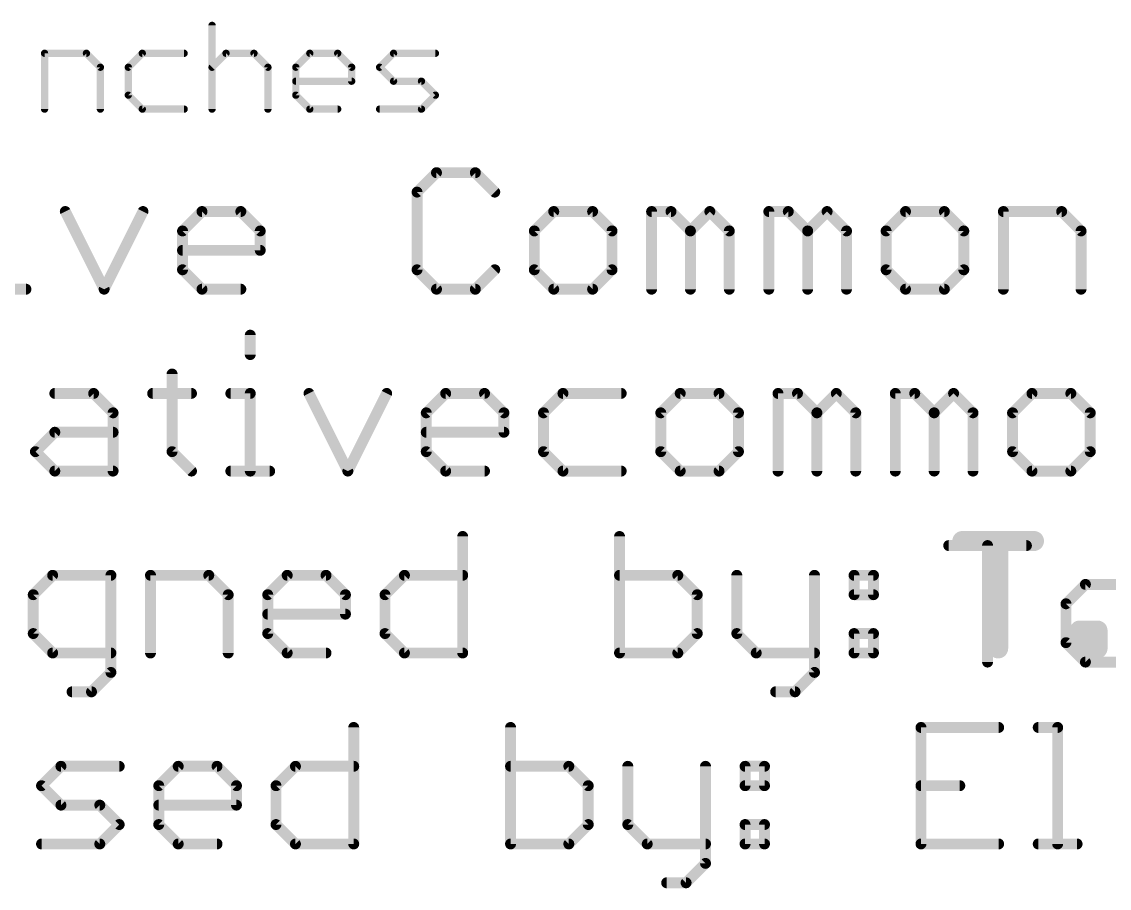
# Model space of a CAD drawing. Extents: x -25 to 82, y -13 to 16.
# Drawn here: x 12.41 to 27.59, y -13.37 to -1.27 of the extents above; entities that cross this region are included whole.
import ezdxf

# ---------------------------------------------------------------- set-up
doc = ezdxf.new("R2010")
doc.units = 0
for name, color, linetype in [('27', 253, 'CONTINUOUS'), ('47', 253, 'CONTINUOUS'), ('51', 53, 'CONTINUOUS')]:
    doc.layers.add(name, color=color, linetype=linetype)

msp = doc.modelspace()

# ---------------------------------------------------------------- linework, layer by layer
at = {"layer": '27', "const_width": 0.2794}
for points in [[(25.5397, -8.5204), (26.5396, -8.5204)], [(26.0397, -10.0203), (26.0397, -8.5204)], [(27.1769, -10.0203), (27.1769, -9.7703)], [(27.1769, -9.7703), (27.4268, -9.7703)], [(27.4268, -9.7703), (27.4268, -10.0203)], [(27.4268, -10.0203), (27.1769, -10.0203)]]:
    msp.add_lwpolyline(points, dxfattribs=at)
at = {"layer": '27', "const_width": 0.1397}
for points in [[(25.5397, -8.4506, 1), (25.5397, -8.5903)], [(26.1095, -8.5204, 1), (25.9698, -8.5204)], [(26.5396, -8.5903, 1), (26.5396, -8.4506)], [(27.2467, -9.7703, 1), (27.107, -9.7703)], [(27.1769, -9.7005, 1), (27.1769, -9.8402)], [(27.4967, -9.7703, 1), (27.357, -9.7703)], [(27.4268, -9.8402, 1), (27.4268, -9.7005)], [(25.9698, -10.0203, 1), (26.1095, -10.0203)], [(27.1769, -9.9505, 1), (27.1769, -10.0902)], [(27.107, -10.0203, 1), (27.2467, -10.0203)], [(27.357, -10.0203, 1), (27.4967, -10.0203)], [(27.4268, -10.0902, 1), (27.4268, -9.9505)]]:
    msp.add_lwpolyline(points, format="xyb", dxfattribs=at)
at = {"layer": '47', "const_width": 0.1016}
for points in [[(15.0644, -1.3198), (15.0644, -2.4892)], [(12.7256, -2.4892), (12.7256, -1.7096)], [(12.7256, -1.7096), (13.3103, -1.7096)], [(13.3103, -1.7096), (13.5052, -1.9045)], [(14.0899, -1.7096), (13.895, -1.9045)], [(14.6746, -1.7096), (14.0899, -1.7096)], [(15.0644, -1.9045), (15.2593, -1.7096)], [(15.2593, -1.7096), (15.6491, -1.7096)], [(15.6491, -1.7096), (15.844, -1.9045)], [(16.2338, -1.9045), (16.4287, -1.7096)], [(16.4287, -1.7096), (16.8185, -1.7096)], [(16.8185, -1.7096), (17.0134, -1.9045)], [(17.4032, -1.9045), (17.5981, -1.7096)], [(17.5981, -1.7096), (18.1828, -1.7096)], [(13.5052, -1.9045), (13.5052, -2.4892)], [(13.895, -1.9045), (13.895, -2.2943)], [(15.844, -1.9045), (15.844, -2.4892)], [(16.2338, -2.2943), (16.2338, -1.9045)], [(17.0134, -1.9045), (17.0134, -2.0994)], [(17.5981, -2.0994), (17.4032, -1.9045)], [(17.0134, -2.0994), (16.2338, -2.0994)], [(17.9879, -2.0994), (17.5981, -2.0994)], [(18.1828, -2.2943), (17.9879, -2.0994)], [(13.895, -2.2943), (14.0899, -2.4892)], [(16.4287, -2.4892), (16.2338, -2.2943)], [(17.9879, -2.4892), (18.1828, -2.2943)], [(14.0899, -2.4892), (14.6746, -2.4892)], [(16.8185, -2.4892), (16.4287, -2.4892)], [(17.4032, -2.4892), (17.9879, -2.4892)]]:
    msp.add_lwpolyline(points, dxfattribs=at)
at = {"layer": '47', "const_width": 0.0508}
for points in [[(15.0898, -1.3198, 1), (15.039, -1.3198)], [(12.751, -1.7096, 1), (12.7002, -1.7096)], [(12.7256, -1.6842, 1), (12.7256, -1.735)], [(13.3282, -1.6916, 1), (13.2923, -1.7276)], [(13.3103, -1.735, 1), (13.3103, -1.6842)], [(14.0899, -1.6842, 1), (14.0899, -1.735)], [(14.1078, -1.7276, 1), (14.0719, -1.6916)], [(14.6746, -1.735, 1), (14.6746, -1.6842)], [(15.2593, -1.6842, 1), (15.2593, -1.735)], [(15.2772, -1.7276, 1), (15.2413, -1.6916)], [(15.667, -1.6916, 1), (15.6311, -1.7276)], [(15.6491, -1.735, 1), (15.6491, -1.6842)], [(16.4287, -1.6842, 1), (16.4287, -1.735)], [(16.4466, -1.7276, 1), (16.4107, -1.6916)], [(16.8364, -1.6916, 1), (16.8005, -1.7276)], [(16.8185, -1.735, 1), (16.8185, -1.6842)], [(17.5981, -1.6842, 1), (17.5981, -1.735)], [(17.616, -1.7276, 1), (17.5801, -1.6916)], [(18.1828, -1.735, 1), (18.1828, -1.6842)], [(13.5306, -1.9045, 1), (13.4798, -1.9045)], [(13.4872, -1.9225, 1), (13.5231, -1.8865)], [(13.877, -1.8865, 1), (13.9129, -1.9225)], [(13.9204, -1.9045, 1), (13.8696, -1.9045)], [(15.0464, -1.8865, 1), (15.0823, -1.9225)], [(15.8694, -1.9045, 1), (15.8186, -1.9045)], [(15.826, -1.9225, 1), (15.8619, -1.8865)], [(16.2158, -1.8865, 1), (16.2517, -1.9225)], [(16.2592, -1.9045, 1), (16.2084, -1.9045)], [(17.0388, -1.9045, 1), (16.988, -1.9045)], [(16.9954, -1.9225, 1), (17.0313, -1.8865)], [(17.4211, -1.8865, 1), (17.3852, -1.9225)], [(17.3852, -1.8865, 1), (17.4211, -1.9225)], [(16.2338, -2.074, 1), (16.2338, -2.1248)], [(16.988, -2.0994, 1), (17.0388, -2.0994)], [(17.0134, -2.1248, 1), (17.0134, -2.074)], [(17.5981, -2.074, 1), (17.5981, -2.1248)], [(17.5801, -2.1174, 1), (17.616, -2.0814)], [(18.0058, -2.0814, 1), (17.9699, -2.1174)], [(17.9879, -2.1248, 1), (17.9879, -2.074)], [(13.9129, -2.2763, 1), (13.877, -2.3123)], [(13.8696, -2.2943, 1), (13.9204, -2.2943)], [(16.2517, -2.2763, 1), (16.2158, -2.3123)], [(16.2084, -2.2943, 1), (16.2592, -2.2943)], [(18.2007, -2.3123, 1), (18.1648, -2.2763)], [(18.1648, -2.3123, 1), (18.2007, -2.2763)], [(12.7002, -2.4892, 1), (12.751, -2.4892)], [(13.4798, -2.4892, 1), (13.5306, -2.4892)], [(14.0899, -2.4638, 1), (14.0899, -2.5146)], [(14.0719, -2.5072, 1), (14.1078, -2.4712)], [(14.6746, -2.5146, 1), (14.6746, -2.4638)], [(15.039, -2.4892, 1), (15.0898, -2.4892)], [(15.8186, -2.4892, 1), (15.8694, -2.4892)], [(16.4287, -2.4638, 1), (16.4287, -2.5146)], [(16.4107, -2.5072, 1), (16.4466, -2.4712)], [(16.8185, -2.5146, 1), (16.8185, -2.4638)], [(17.4032, -2.4638, 1), (17.4032, -2.5146)], [(17.9699, -2.4712, 1), (18.0058, -2.5072)], [(17.9879, -2.5146, 1), (17.9879, -2.4638)]]:
    msp.add_lwpolyline(points, format="xyb", dxfattribs=at)
at = {"layer": '51', "const_width": 0.1524}
for points in [[(18.1976, -3.3768), (17.9264, -3.648)], [(18.7399, -3.3768), (18.1976, -3.3768)], [(19.0111, -3.648), (18.7399, -3.3768)], [(17.9264, -3.648), (17.9264, -4.7326)], [(13.0149, -3.9191), (13.5573, -5.0038)], [(13.5573, -5.0038), (14.0996, -3.9191)], [(14.6521, -4.1903), (14.9232, -3.9191)], [(14.9232, -3.9191), (15.4656, -3.9191)], [(15.4656, -3.9191), (15.7367, -4.1903)], [(19.8347, -3.9191), (19.5635, -4.1903)], [(20.377, -3.9191), (19.8347, -3.9191)], [(20.6482, -4.1903), (20.377, -3.9191)], [(21.2007, -5.0038), (21.2007, -3.9191)], [(21.2007, -3.9191), (21.4719, -3.9191)], [(21.4719, -3.9191), (21.743, -4.1903)], [(21.743, -4.1903), (22.0142, -3.9191)], [(22.0142, -3.9191), (22.2854, -4.1903)], [(22.8379, -5.0038), (22.8379, -3.9191)], [(22.8379, -3.9191), (23.109, -3.9191)], [(23.109, -3.9191), (23.3802, -4.1903)], [(23.3802, -4.1903), (23.6514, -3.9191)], [(23.6514, -3.9191), (23.9225, -4.1903)], [(24.7462, -3.9191), (24.475, -4.1903)], [(25.2885, -3.9191), (24.7462, -3.9191)], [(25.5597, -4.1903), (25.2885, -3.9191)], [(26.1122, -5.0038), (26.1122, -3.9191)], [(26.1122, -3.9191), (26.9257, -3.9191)], [(26.9257, -3.9191), (27.1968, -4.1903)], [(14.6521, -4.7326), (14.6521, -4.1903)], [(15.7367, -4.1903), (15.7367, -4.4615)], [(19.5635, -4.1903), (19.5635, -4.7326)], [(20.6482, -4.7326), (20.6482, -4.1903)], [(21.743, -4.1903), (21.743, -5.0038)], [(22.2854, -4.1903), (22.2854, -5.0038)], [(23.3802, -4.1903), (23.3802, -5.0038)], [(23.9225, -4.1903), (23.9225, -5.0038)], [(24.475, -4.1903), (24.475, -4.7326)], [(25.5597, -4.7326), (25.5597, -4.1903)], [(27.1968, -4.1903), (27.1968, -5.0038)], [(15.7367, -4.4615), (14.6521, -4.4615)], [(14.9232, -5.0038), (14.6521, -4.7326)], [(17.9264, -4.7326), (18.1976, -5.0038)], [(18.7399, -5.0038), (19.0111, -4.7326)], [(19.5635, -4.7326), (19.8347, -5.0038)], [(20.377, -5.0038), (20.6482, -4.7326)], [(24.475, -4.7326), (24.7462, -5.0038)], [(25.2885, -5.0038), (25.5597, -4.7326)], [(11.9235, -5.0038), (12.4658, -5.0038)], [(15.4656, -5.0038), (14.9232, -5.0038)], [(18.1976, -5.0038), (18.7399, -5.0038)], [(19.8347, -5.0038), (20.377, -5.0038)], [(24.7462, -5.0038), (25.2885, -5.0038)], [(15.5974, -5.6456), (15.5974, -5.9168)], [(14.5059, -6.188), (14.5059, -7.2726)], [(12.8688, -6.4591), (13.4111, -6.4591)], [(13.4111, -6.4591), (13.6823, -6.7303)], [(14.2348, -6.4591), (14.7771, -6.4591)], [(15.3262, -6.4591), (15.5974, -6.4591)], [(15.5974, -6.4591), (15.5974, -7.5438)], [(16.4176, -6.4591), (16.96, -7.5438)], [(16.96, -7.5438), (17.5023, -6.4591)], [(18.0548, -6.7303), (18.326, -6.4591)], [(18.326, -6.4591), (18.8683, -6.4591)], [(18.8683, -6.4591), (19.1395, -6.7303)], [(19.9631, -6.4591), (19.692, -6.7303)], [(20.7766, -6.4591), (19.9631, -6.4591)], [(21.6003, -6.4591), (21.3291, -6.7303)], [(22.1426, -6.4591), (21.6003, -6.4591)], [(22.4138, -6.7303), (22.1426, -6.4591)], [(22.9663, -7.5438), (22.9663, -6.4591)], [(22.9663, -6.4591), (23.2374, -6.4591)], [(23.2374, -6.4591), (23.5086, -6.7303)], [(23.5086, -6.7303), (23.7798, -6.4591)], [(23.7798, -6.4591), (24.0509, -6.7303)], [(24.6034, -7.5438), (24.6034, -6.4591)], [(24.6034, -6.4591), (24.8746, -6.4591)], [(24.8746, -6.4591), (25.1458, -6.7303)], [(25.1458, -6.7303), (25.4169, -6.4591)], [(25.4169, -6.4591), (25.6881, -6.7303)], [(26.5117, -6.4591), (26.2406, -6.7303)], [(27.0541, -6.4591), (26.5117, -6.4591)], [(27.3252, -6.7303), (27.0541, -6.4591)], [(13.6823, -6.7303), (13.6823, -7.5438)], [(18.0548, -7.2726), (18.0548, -6.7303)], [(19.1395, -6.7303), (19.1395, -7.0015)], [(19.692, -6.7303), (19.692, -7.2726)], [(21.3291, -6.7303), (21.3291, -7.2726)], [(22.4138, -7.2726), (22.4138, -6.7303)], [(23.5086, -6.7303), (23.5086, -7.5438)], [(24.0509, -6.7303), (24.0509, -7.5438)], [(25.1458, -6.7303), (25.1458, -7.5438)], [(25.6881, -6.7303), (25.6881, -7.5438)], [(26.2406, -6.7303), (26.2406, -7.2726)], [(27.3252, -7.2726), (27.3252, -6.7303)], [(12.5976, -7.2726), (12.8688, -7.0015)], [(12.8688, -7.0015), (13.6823, -7.0015)], [(19.1395, -7.0015), (18.0548, -7.0015)], [(12.8688, -7.5438), (12.5976, -7.2726)], [(14.5059, -7.2726), (14.7771, -7.5438)], [(18.326, -7.5438), (18.0548, -7.2726)], [(19.692, -7.2726), (19.9631, -7.5438)], [(21.3291, -7.2726), (21.6003, -7.5438)], [(22.1426, -7.5438), (22.4138, -7.2726)], [(26.2406, -7.2726), (26.5117, -7.5438)], [(27.0541, -7.5438), (27.3252, -7.2726)], [(13.6823, -7.5438), (12.8688, -7.5438)], [(15.3262, -7.5438), (15.8685, -7.5438)], [(18.8683, -7.5438), (18.326, -7.5438)], [(19.9631, -7.5438), (20.7766, -7.5438)], [(21.6003, -7.5438), (22.1426, -7.5438)], [(26.5117, -7.5438), (27.0541, -7.5438)], [(18.5636, -8.4568), (18.5636, -10.0838)], [(20.7533, -8.4568), (20.7533, -10.0838)], [(25.3492, -8.5838), (26.4339, -8.5838)], [(25.8915, -10.2108), (25.8915, -8.5838)], [(12.8387, -8.9991), (12.5675, -9.2703)], [(13.6522, -8.9991), (12.8387, -8.9991)], [(13.6522, -10.355), (13.6522, -8.9991)], [(14.2047, -10.0838), (14.2047, -8.9991)], [(14.2047, -8.9991), (15.0182, -8.9991)], [(15.0182, -8.9991), (15.2893, -9.2703)], [(15.8418, -9.2703), (16.113, -8.9991)], [(16.113, -8.9991), (16.6553, -8.9991)], [(16.6553, -8.9991), (16.9265, -9.2703)], [(17.479, -9.2703), (17.7502, -8.9991)], [(17.7502, -8.9991), (18.5636, -8.9991)], [(21.5668, -8.9991), (20.7533, -8.9991)], [(21.838, -9.2703), (21.5668, -8.9991)], [(22.3905, -8.9991), (22.3905, -9.8126)], [(23.4751, -8.9991), (23.4751, -10.355)], [(24.0276, -8.9991), (24.2988, -8.9991)], [(24.0276, -9.2703), (24.0276, -8.9991)], [(24.2988, -8.9991), (24.2988, -9.2703)], [(27.2575, -9.1261), (26.9864, -9.3973)], [(27.7999, -9.1261), (27.2575, -9.1261)], [(12.5675, -9.2703), (12.5675, -9.8126)], [(15.2893, -9.2703), (15.2893, -10.0838)], [(15.8418, -9.8126), (15.8418, -9.2703)], [(16.9265, -9.2703), (16.9265, -9.5415)], [(17.479, -9.8126), (17.479, -9.2703)], [(21.838, -9.8126), (21.838, -9.2703)], [(24.2988, -9.2703), (24.0276, -9.2703)], [(26.9864, -9.3973), (26.9864, -9.9396)], [(16.9265, -9.5415), (15.8418, -9.5415)], [(12.5675, -9.8126), (12.8387, -10.0838)], [(16.113, -10.0838), (15.8418, -9.8126)], [(17.7502, -10.0838), (17.479, -9.8126)], [(21.5668, -10.0838), (21.838, -9.8126)], [(22.3905, -9.8126), (22.6616, -10.0838)], [(24.0276, -9.8126), (24.2988, -9.8126)], [(24.0276, -10.0838), (24.0276, -9.8126)], [(24.2988, -9.8126), (24.2988, -10.0838)], [(26.9864, -9.9396), (27.2575, -10.2108)], [(12.8387, -10.0838), (13.6522, -10.0838)], [(16.6553, -10.0838), (16.113, -10.0838)], [(18.5636, -10.0838), (17.7502, -10.0838)], [(20.7533, -10.0838), (21.5668, -10.0838)], [(22.6616, -10.0838), (23.4751, -10.0838)], [(24.2988, -10.0838), (24.0276, -10.0838)], [(27.2575, -10.2108), (27.7999, -10.2108)], [(13.381, -10.6261), (13.6522, -10.355)], [(23.4751, -10.355), (23.204, -10.6261)], [(13.1098, -10.6261), (13.381, -10.6261)], [(23.204, -10.6261), (22.9328, -10.6261)], [(17.0421, -11.1238), (17.0421, -12.7508)], [(19.2317, -11.1238), (19.2317, -12.7508)], [(26.0464, -11.1238), (24.9618, -11.1238)], [(24.9618, -11.1238), (24.9618, -12.7508)], [(26.5989, -11.1238), (26.8701, -11.1238)], [(26.8701, -11.1238), (26.8701, -12.7508)], [(12.6831, -11.9373), (12.9543, -11.6661)], [(12.9543, -11.6661), (13.7678, -11.6661)], [(14.3203, -11.9373), (14.5914, -11.6661)], [(14.5914, -11.6661), (15.1338, -11.6661)], [(15.1338, -11.6661), (15.4049, -11.9373)], [(15.9574, -11.9373), (16.2286, -11.6661)], [(16.2286, -11.6661), (17.0421, -11.6661)], [(20.0452, -11.6661), (19.2317, -11.6661)], [(20.3164, -11.9373), (20.0452, -11.6661)], [(20.8689, -11.6661), (20.8689, -12.4796)], [(21.9535, -11.6661), (21.9535, -13.022)], [(22.506, -11.6661), (22.7772, -11.6661)], [(22.506, -11.9373), (22.506, -11.6661)], [(22.7772, -11.6661), (22.7772, -11.9373)], [(12.9543, -12.2085), (12.6831, -11.9373)], [(14.3203, -12.4796), (14.3203, -11.9373)], [(15.4049, -11.9373), (15.4049, -12.2085)], [(15.9574, -12.4796), (15.9574, -11.9373)], [(20.3164, -12.4796), (20.3164, -11.9373)], [(22.7772, -11.9373), (22.506, -11.9373)], [(24.9618, -11.9373), (25.5041, -11.9373)], [(13.4966, -12.2085), (12.9543, -12.2085)], [(13.7678, -12.4796), (13.4966, -12.2085)], [(15.4049, -12.2085), (14.3203, -12.2085)], [(13.4966, -12.7508), (13.7678, -12.4796)], [(14.5914, -12.7508), (14.3203, -12.4796)], [(16.2286, -12.7508), (15.9574, -12.4796)], [(20.0452, -12.7508), (20.3164, -12.4796)], [(20.8689, -12.4796), (21.1401, -12.7508)], [(22.506, -12.4796), (22.7772, -12.4796)], [(22.506, -12.7508), (22.506, -12.4796)], [(22.7772, -12.4796), (22.7772, -12.7508)], [(12.6831, -12.7508), (13.4966, -12.7508)], [(15.1338, -12.7508), (14.5914, -12.7508)], [(17.0421, -12.7508), (16.2286, -12.7508)], [(19.2317, -12.7508), (20.0452, -12.7508)], [(21.1401, -12.7508), (21.9535, -12.7508)], [(22.7772, -12.7508), (22.506, -12.7508)], [(24.9618, -12.7508), (26.0464, -12.7508)], [(26.5989, -12.7508), (27.1413, -12.7508)], [(21.9535, -13.022), (21.6824, -13.2931)], [(21.6824, -13.2931), (21.4112, -13.2931)]]:
    msp.add_lwpolyline(points, dxfattribs=at)
at = {"layer": '51', "const_width": 0.0762}
for points in [[(18.1976, -3.3387, 1), (18.1976, -3.4149)], [(18.2245, -3.4038, 1), (18.1706, -3.3499)], [(18.7668, -3.3499, 1), (18.7129, -3.4038)], [(18.7399, -3.4149, 1), (18.7399, -3.3387)], [(17.9645, -3.648, 1), (17.8883, -3.648)], [(17.8995, -3.621, 1), (17.9533, -3.6749)], [(18.9841, -3.6749, 1), (19.038, -3.621)], [(13.049, -3.9021, 1), (12.9808, -3.9362)], [(14.1337, -3.9362, 1), (14.0655, -3.9021)], [(14.9232, -3.881, 1), (14.9232, -3.9572)], [(14.9502, -3.9461, 1), (14.8963, -3.8922)], [(15.4925, -3.8922, 1), (15.4386, -3.9461)], [(15.4656, -3.9572, 1), (15.4656, -3.881)], [(19.8347, -3.881, 1), (19.8347, -3.9572)], [(19.8617, -3.9461, 1), (19.8078, -3.8922)], [(20.404, -3.8922, 1), (20.3501, -3.9461)], [(20.377, -3.9572, 1), (20.377, -3.881)], [(21.2388, -3.9191, 1), (21.1626, -3.9191)], [(21.2007, -3.881, 1), (21.2007, -3.9572)], [(21.4988, -3.8922, 1), (21.4449, -3.9461)], [(21.4719, -3.9572, 1), (21.4719, -3.881)], [(22.0411, -3.8922, 1), (21.9873, -3.9461)], [(22.0411, -3.9461, 1), (21.9873, -3.8922)], [(22.876, -3.9191, 1), (22.7998, -3.9191)], [(22.8379, -3.881, 1), (22.8379, -3.9572)], [(23.136, -3.8922, 1), (23.0821, -3.9461)], [(23.109, -3.9572, 1), (23.109, -3.881)], [(23.6783, -3.8922, 1), (23.6244, -3.9461)], [(23.6783, -3.9461, 1), (23.6244, -3.8922)], [(24.7462, -3.881, 1), (24.7462, -3.9572)], [(24.7731, -3.9461, 1), (24.7192, -3.8922)], [(25.3155, -3.8922, 1), (25.2616, -3.9461)], [(25.2885, -3.9572, 1), (25.2885, -3.881)], [(26.1503, -3.9191, 1), (26.0741, -3.9191)], [(26.1122, -3.881, 1), (26.1122, -3.9572)], [(26.9526, -3.8922, 1), (26.8987, -3.9461)], [(26.9257, -3.9572, 1), (26.9257, -3.881)], [(14.6902, -4.1903, 1), (14.614, -4.1903)], [(14.6251, -4.1634, 1), (14.679, -4.2172)], [(15.7748, -4.1903, 1), (15.6986, -4.1903)], [(15.7098, -4.2172, 1), (15.7637, -4.1634)], [(19.6016, -4.1903, 1), (19.5254, -4.1903)], [(19.5366, -4.1634, 1), (19.5905, -4.2172)], [(20.6863, -4.1903, 1), (20.6101, -4.1903)], [(20.6213, -4.2172, 1), (20.6752, -4.1634)], [(21.7811, -4.1903, 1), (21.7049, -4.1903)], [(21.7161, -4.1634, 1), (21.77, -4.2172)], [(21.7161, -4.2172, 1), (21.77, -4.1634)], [(22.3235, -4.1903, 1), (22.2473, -4.1903)], [(22.2584, -4.2172, 1), (22.3123, -4.1634)], [(23.4183, -4.1903, 1), (23.3421, -4.1903)], [(23.3532, -4.1634, 1), (23.4071, -4.2172)], [(23.3532, -4.2172, 1), (23.4071, -4.1634)], [(23.9606, -4.1903, 1), (23.8844, -4.1903)], [(23.8956, -4.2172, 1), (23.9495, -4.1634)], [(24.5131, -4.1903, 1), (24.4369, -4.1903)], [(24.4481, -4.1634, 1), (24.502, -4.2172)], [(25.5978, -4.1903, 1), (25.5216, -4.1903)], [(25.5327, -4.2172, 1), (25.5866, -4.1634)], [(27.2349, -4.1903, 1), (27.1587, -4.1903)], [(27.1699, -4.2172, 1), (27.2238, -4.1634)], [(14.6521, -4.4234, 1), (14.6521, -4.4996)], [(15.7367, -4.4996, 1), (15.7367, -4.4234)], [(15.6986, -4.4615, 1), (15.7748, -4.4615)], [(14.679, -4.7057, 1), (14.6251, -4.7596)], [(14.614, -4.7326, 1), (14.6902, -4.7326)], [(17.9533, -4.7057, 1), (17.8995, -4.7596)], [(17.8883, -4.7326, 1), (17.9645, -4.7326)], [(19.038, -4.7596, 1), (18.9841, -4.7057)], [(19.5905, -4.7057, 1), (19.5366, -4.7596)], [(19.5254, -4.7326, 1), (19.6016, -4.7326)], [(20.6101, -4.7326, 1), (20.6863, -4.7326)], [(20.6751, -4.7596, 1), (20.6213, -4.7057)], [(24.502, -4.7057, 1), (24.4481, -4.7596)], [(24.4369, -4.7326, 1), (24.5131, -4.7326)], [(25.5216, -4.7326, 1), (25.5978, -4.7326)], [(25.5866, -4.7596, 1), (25.5327, -4.7057)], [(12.4658, -5.0419, 1), (12.4658, -4.9657)], [(13.5232, -4.9868, 1), (13.5913, -5.0208)], [(13.5232, -5.0208, 1), (13.5913, -4.9868)], [(14.9232, -4.9657, 1), (14.9232, -5.0419)], [(14.8963, -5.0307, 1), (14.9502, -4.9769)], [(15.4656, -5.0419, 1), (15.4656, -4.9657)], [(18.1976, -4.9657, 1), (18.1976, -5.0419)], [(18.1706, -5.0307, 1), (18.2245, -4.9769)], [(18.7129, -4.9769, 1), (18.7668, -5.0307)], [(18.7399, -5.0419, 1), (18.7399, -4.9657)], [(19.8347, -4.9657, 1), (19.8347, -5.0419)], [(19.8078, -5.0307, 1), (19.8617, -4.9769)], [(20.3501, -4.9769, 1), (20.404, -5.0307)], [(20.377, -5.0419, 1), (20.377, -4.9657)], [(21.1626, -5.0038, 1), (21.2388, -5.0038)], [(21.7049, -5.0038, 1), (21.7811, -5.0038)], [(22.2473, -5.0038, 1), (22.3235, -5.0038)], [(22.7998, -5.0038, 1), (22.876, -5.0038)], [(23.3421, -5.0038, 1), (23.4183, -5.0038)], [(23.8844, -5.0038, 1), (23.9606, -5.0038)], [(24.7462, -4.9657, 1), (24.7462, -5.0419)], [(24.7192, -5.0307, 1), (24.7731, -4.9769)], [(25.2616, -4.9769, 1), (25.3155, -5.0307)], [(25.2885, -5.0419, 1), (25.2885, -4.9657)], [(26.0741, -5.0038, 1), (26.1503, -5.0038)], [(27.1587, -5.0038, 1), (27.2349, -5.0038)], [(15.6355, -5.6456, 1), (15.5593, -5.6456)], [(15.5593, -5.9168, 1), (15.6355, -5.9168)], [(14.544, -6.188, 1), (14.4678, -6.188)], [(12.8688, -6.421, 1), (12.8688, -6.4972)], [(13.438, -6.4322, 1), (13.3842, -6.4861)], [(13.4111, -6.4972, 1), (13.4111, -6.421)], [(14.2348, -6.421, 1), (14.2348, -6.4972)], [(14.7771, -6.4972, 1), (14.7771, -6.421)], [(15.3262, -6.421, 1), (15.3262, -6.4972)], [(15.6355, -6.4591, 1), (15.5593, -6.4591)], [(15.5974, -6.4972, 1), (15.5974, -6.421)], [(16.4517, -6.4421, 1), (16.3836, -6.4762)], [(17.5364, -6.4762, 1), (17.4682, -6.4421)], [(18.326, -6.421, 1), (18.326, -6.4972)], [(18.3529, -6.4861, 1), (18.299, -6.4322)], [(18.8952, -6.4322, 1), (18.8414, -6.4861)], [(18.8683, -6.4972, 1), (18.8683, -6.421)], [(19.9631, -6.421, 1), (19.9631, -6.4972)], [(19.9901, -6.4861, 1), (19.9362, -6.4322)], [(20.7766, -6.4972, 1), (20.7766, -6.421)], [(21.6003, -6.421, 1), (21.6003, -6.4972)], [(21.6272, -6.4861, 1), (21.5733, -6.4322)], [(22.1695, -6.4322, 1), (22.1157, -6.4861)], [(22.1426, -6.4972, 1), (22.1426, -6.421)], [(23.0044, -6.4591, 1), (22.9282, -6.4591)], [(22.9663, -6.421, 1), (22.9663, -6.4972)], [(23.2644, -6.4322, 1), (23.2105, -6.4861)], [(23.2374, -6.4972, 1), (23.2374, -6.421)], [(23.8067, -6.4322, 1), (23.7528, -6.4861)], [(23.8067, -6.4861, 1), (23.7528, -6.4322)], [(24.6415, -6.4591, 1), (24.5653, -6.4591)], [(24.6034, -6.421, 1), (24.6034, -6.4972)], [(24.9015, -6.4322, 1), (24.8476, -6.4861)], [(24.8746, -6.4972, 1), (24.8746, -6.421)], [(25.4439, -6.4322, 1), (25.39, -6.4861)], [(25.4439, -6.4861, 1), (25.39, -6.4322)], [(26.5117, -6.421, 1), (26.5117, -6.4972)], [(26.5387, -6.4861, 1), (26.4848, -6.4322)], [(27.081, -6.4322, 1), (27.0271, -6.4861)], [(27.0541, -6.4972, 1), (27.0541, -6.421)], [(13.7204, -6.7303, 1), (13.6442, -6.7303)], [(13.6553, -6.7572, 1), (13.7092, -6.7034)], [(18.0929, -6.7303, 1), (18.0167, -6.7303)], [(18.0279, -6.7034, 1), (18.0817, -6.7572)], [(19.1776, -6.7303, 1), (19.1014, -6.7303)], [(19.1125, -6.7572, 1), (19.1664, -6.7034)], [(19.7301, -6.7303, 1), (19.6539, -6.7303)], [(19.665, -6.7034, 1), (19.7189, -6.7572)], [(21.3672, -6.7303, 1), (21.291, -6.7303)], [(21.3022, -6.7034, 1), (21.3561, -6.7572)], [(22.4519, -6.7303, 1), (22.3757, -6.7303)], [(22.3868, -6.7572, 1), (22.4407, -6.7034)], [(23.5467, -6.7303, 1), (23.4705, -6.7303)], [(23.4817, -6.7034, 1), (23.5355, -6.7572)], [(23.4817, -6.7572, 1), (23.5355, -6.7034)], [(24.089, -6.7303, 1), (24.0128, -6.7303)], [(24.024, -6.7572, 1), (24.0779, -6.7034)], [(25.1839, -6.7303, 1), (25.1077, -6.7303)], [(25.1188, -6.7034, 1), (25.1727, -6.7572)], [(25.1188, -6.7572, 1), (25.1727, -6.7034)], [(25.7262, -6.7303, 1), (25.65, -6.7303)], [(25.6611, -6.7572, 1), (25.715, -6.7034)], [(26.2787, -6.7303, 1), (26.2025, -6.7303)], [(26.2136, -6.7034, 1), (26.2675, -6.7572)], [(27.3633, -6.7303, 1), (27.2871, -6.7303)], [(27.2983, -6.7572, 1), (27.3522, -6.7034)], [(12.8688, -6.9634, 1), (12.8688, -7.0396)], [(12.8957, -7.0284, 1), (12.8418, -6.9745)], [(13.6823, -7.0396, 1), (13.6823, -6.9634)], [(18.0548, -6.9634, 1), (18.0548, -7.0396)], [(19.1014, -7.0015, 1), (19.1776, -7.0015)], [(19.1395, -7.0396, 1), (19.1395, -6.9634)], [(12.6246, -7.2457, 1), (12.5707, -7.2996)], [(12.5707, -7.2457, 1), (12.6246, -7.2996)], [(14.5329, -7.2457, 1), (14.479, -7.2996)], [(14.4678, -7.2726, 1), (14.544, -7.2726)], [(18.0817, -7.2457, 1), (18.0279, -7.2996)], [(18.0167, -7.2726, 1), (18.0929, -7.2726)], [(19.7189, -7.2457, 1), (19.665, -7.2996)], [(19.6539, -7.2726, 1), (19.7301, -7.2726)], [(21.3561, -7.2457, 1), (21.3022, -7.2996)], [(21.291, -7.2726, 1), (21.3672, -7.2726)], [(22.3757, -7.2726, 1), (22.4519, -7.2726)], [(22.4407, -7.2996, 1), (22.3868, -7.2457)], [(26.2675, -7.2457, 1), (26.2136, -7.2996)], [(26.2025, -7.2726, 1), (26.2787, -7.2726)], [(27.2871, -7.2726, 1), (27.3633, -7.2726)], [(27.3522, -7.2996, 1), (27.2983, -7.2457)], [(12.8688, -7.5057, 1), (12.8688, -7.5819)], [(12.8418, -7.5707, 1), (12.8957, -7.5169)], [(13.6442, -7.5438, 1), (13.7204, -7.5438)], [(13.6823, -7.5819, 1), (13.6823, -7.5057)], [(14.7502, -7.5707, 1), (14.804, -7.5169)], [(15.3262, -7.5057, 1), (15.3262, -7.5819)], [(15.5593, -7.5438, 1), (15.6355, -7.5438)], [(15.8685, -7.5819, 1), (15.8685, -7.5057)], [(16.9259, -7.5268, 1), (16.994, -7.5608)], [(16.9259, -7.5608, 1), (16.994, -7.5268)], [(18.326, -7.5057, 1), (18.326, -7.5819)], [(18.299, -7.5707, 1), (18.3529, -7.5169)], [(18.8683, -7.5819, 1), (18.8683, -7.5057)], [(19.9631, -7.5057, 1), (19.9631, -7.5819)], [(19.9362, -7.5707, 1), (19.9901, -7.5169)], [(20.7766, -7.5819, 1), (20.7766, -7.5057)], [(21.6003, -7.5057, 1), (21.6003, -7.5819)], [(21.5733, -7.5707, 1), (21.6272, -7.5169)], [(22.1157, -7.5169, 1), (22.1695, -7.5707)], [(22.1426, -7.5819, 1), (22.1426, -7.5057)], [(22.9282, -7.5438, 1), (23.0044, -7.5438)], [(23.4705, -7.5438, 1), (23.5467, -7.5438)], [(24.0128, -7.5438, 1), (24.089, -7.5438)], [(24.5653, -7.5438, 1), (24.6415, -7.5438)], [(25.1077, -7.5438, 1), (25.1839, -7.5438)], [(25.65, -7.5438, 1), (25.7262, -7.5438)], [(26.5117, -7.5057, 1), (26.5117, -7.5819)], [(26.4848, -7.5707, 1), (26.5387, -7.5169)], [(27.0271, -7.5169, 1), (27.081, -7.5707)], [(27.0541, -7.5819, 1), (27.0541, -7.5057)], [(18.6017, -8.4568, 1), (18.5255, -8.4568)], [(20.7914, -8.4568, 1), (20.7152, -8.4568)], [(25.3492, -8.5457, 1), (25.3492, -8.6219)], [(25.9296, -8.5838, 1), (25.8534, -8.5838)], [(26.4339, -8.6219, 1), (26.4339, -8.5457)], [(12.8387, -8.961, 1), (12.8387, -9.0372)], [(12.8656, -9.0261, 1), (12.8117, -8.9722)], [(13.6903, -8.9991, 1), (13.6141, -8.9991)], [(13.6522, -9.0372, 1), (13.6522, -8.961)], [(14.2428, -8.9991, 1), (14.1666, -8.9991)], [(14.2047, -8.961, 1), (14.2047, -9.0372)], [(15.0451, -8.9722, 1), (14.9912, -9.0261)], [(15.0182, -9.0372, 1), (15.0182, -8.961)], [(16.113, -8.961, 1), (16.113, -9.0372)], [(16.1399, -9.0261, 1), (16.0861, -8.9722)], [(16.6823, -8.9722, 1), (16.6284, -9.0261)], [(16.6553, -9.0372, 1), (16.6553, -8.961)], [(17.7502, -8.961, 1), (17.7502, -9.0372)], [(17.7771, -9.0261, 1), (17.7232, -8.9722)], [(18.5636, -9.0372, 1), (18.5636, -8.961)], [(20.7533, -8.961, 1), (20.7533, -9.0372)], [(21.5937, -8.9722, 1), (21.5399, -9.0261)], [(21.5668, -9.0372, 1), (21.5668, -8.961)], [(22.4286, -8.9991, 1), (22.3524, -8.9991)], [(23.5132, -8.9991, 1), (23.437, -8.9991)], [(24.0276, -8.961, 1), (24.0276, -9.0372)], [(24.0657, -8.9991, 1), (23.9895, -8.9991)], [(24.3369, -8.9991, 1), (24.2607, -8.9991)], [(24.2988, -9.0372, 1), (24.2988, -8.961)], [(27.2575, -9.088, 1), (27.2575, -9.1642)], [(27.2845, -9.1531, 1), (27.2306, -9.0992)], [(12.6056, -9.2703, 1), (12.5294, -9.2703)], [(12.5406, -9.2434, 1), (12.5945, -9.2972)], [(15.3274, -9.2703, 1), (15.2512, -9.2703)], [(15.2624, -9.2972, 1), (15.3163, -9.2434)], [(15.8799, -9.2703, 1), (15.8037, -9.2703)], [(15.8149, -9.2434, 1), (15.8688, -9.2972)], [(16.9646, -9.2703, 1), (16.8884, -9.2703)], [(16.8995, -9.2972, 1), (16.9534, -9.2434)], [(17.5171, -9.2703, 1), (17.4409, -9.2703)], [(17.452, -9.2434, 1), (17.5059, -9.2972)], [(21.8761, -9.2703, 1), (21.7999, -9.2703)], [(21.811, -9.2972, 1), (21.8649, -9.2434)], [(24.0276, -9.2322, 1), (24.0276, -9.3084)], [(23.9895, -9.2703, 1), (24.0657, -9.2703)], [(24.2607, -9.2703, 1), (24.3369, -9.2703)], [(24.2988, -9.3084, 1), (24.2988, -9.2322)], [(27.0245, -9.3973, 1), (26.9483, -9.3973)], [(26.9594, -9.3704, 1), (27.0133, -9.4242)], [(15.8418, -9.5034, 1), (15.8418, -9.5796)], [(16.8884, -9.5415, 1), (16.9646, -9.5415)], [(16.9265, -9.5796, 1), (16.9265, -9.5034)], [(12.5945, -9.7857, 1), (12.5406, -9.8396)], [(12.5294, -9.8126, 1), (12.6056, -9.8126)], [(15.8688, -9.7857, 1), (15.8149, -9.8396)], [(15.8037, -9.8126, 1), (15.8799, -9.8126)], [(17.5059, -9.7857, 1), (17.452, -9.8396)], [(17.4409, -9.8126, 1), (17.5171, -9.8126)], [(21.7999, -9.8126, 1), (21.8761, -9.8126)], [(21.8649, -9.8396, 1), (21.811, -9.7857)], [(22.4174, -9.7857, 1), (22.3635, -9.8396)], [(22.3524, -9.8126, 1), (22.4286, -9.8126)], [(24.0276, -9.7745, 1), (24.0276, -9.8507)], [(24.0657, -9.8126, 1), (23.9895, -9.8126)], [(24.3369, -9.8126, 1), (24.2607, -9.8126)], [(24.2988, -9.8507, 1), (24.2988, -9.7745)], [(27.0133, -9.9127, 1), (26.9594, -9.9666)], [(12.8387, -10.0457, 1), (12.8387, -10.1219)], [(12.8117, -10.1107, 1), (12.8656, -10.0569)], [(13.6522, -10.1219, 1), (13.6522, -10.0457)], [(16.113, -10.0457, 1), (16.113, -10.1219)], [(16.0861, -10.1107, 1), (16.1399, -10.0569)], [(16.6553, -10.1219, 1), (16.6553, -10.0457)], [(17.7502, -10.0457, 1), (17.7502, -10.1219)], [(17.7232, -10.1107, 1), (17.7771, -10.0569)], [(18.5636, -10.1219, 1), (18.5636, -10.0457)], [(20.7533, -10.0457, 1), (20.7533, -10.1219)], [(21.5399, -10.0569, 1), (21.5937, -10.1107)], [(21.5668, -10.1219, 1), (21.5668, -10.0457)], [(22.6616, -10.0457, 1), (22.6616, -10.1219)], [(22.6347, -10.1107, 1), (22.6886, -10.0569)], [(23.4751, -10.1219, 1), (23.4751, -10.0457)], [(24.0276, -10.0457, 1), (24.0276, -10.1219)], [(24.2988, -10.1219, 1), (24.2988, -10.0457)], [(26.9483, -9.9396, 1), (27.0245, -9.9396)], [(14.1666, -10.0838, 1), (14.2428, -10.0838)], [(15.2512, -10.0838, 1), (15.3274, -10.0838)], [(18.5255, -10.0838, 1), (18.6017, -10.0838)], [(20.7152, -10.0838, 1), (20.7914, -10.0838)], [(23.9895, -10.0838, 1), (24.0657, -10.0838)], [(24.2607, -10.0838, 1), (24.3369, -10.0838)], [(25.8534, -10.2108, 1), (25.9296, -10.2108)], [(27.2575, -10.1727, 1), (27.2575, -10.2489)], [(27.2306, -10.2377, 1), (27.2845, -10.1839)], [(13.6141, -10.355, 1), (13.6903, -10.355)], [(13.6791, -10.3819, 1), (13.6252, -10.328)], [(23.437, -10.355, 1), (23.5132, -10.355)], [(23.5021, -10.3819, 1), (23.4482, -10.328)], [(13.1098, -10.588, 1), (13.1098, -10.6642)], [(13.3541, -10.5992, 1), (13.408, -10.6531)], [(13.381, -10.6642, 1), (13.381, -10.588)], [(22.9328, -10.588, 1), (22.9328, -10.6642)], [(23.177, -10.5992, 1), (23.2309, -10.6531)], [(23.204, -10.6642, 1), (23.204, -10.588)], [(17.0802, -11.1238, 1), (17.004, -11.1238)], [(19.2698, -11.1238, 1), (19.1936, -11.1238)], [(24.9618, -11.0857, 1), (24.9618, -11.1619)], [(24.9999, -11.1238, 1), (24.9237, -11.1238)], [(26.0464, -11.1619, 1), (26.0464, -11.0857)], [(26.5989, -11.0857, 1), (26.5989, -11.1619)], [(26.9082, -11.1238, 1), (26.832, -11.1238)], [(26.8701, -11.1619, 1), (26.8701, -11.0857)], [(12.9543, -11.628, 1), (12.9543, -11.7042)], [(12.9812, -11.6931, 1), (12.9273, -11.6392)], [(13.7678, -11.7042, 1), (13.7678, -11.628)], [(14.5914, -11.628, 1), (14.5914, -11.7042)], [(14.6184, -11.6931, 1), (14.5645, -11.6392)], [(15.1607, -11.6392, 1), (15.1068, -11.6931)], [(15.1338, -11.7042, 1), (15.1338, -11.628)], [(16.2286, -11.628, 1), (16.2286, -11.7042)], [(16.2555, -11.6931, 1), (16.2016, -11.6392)], [(17.0421, -11.7042, 1), (17.0421, -11.628)], [(19.2317, -11.628, 1), (19.2317, -11.7042)], [(20.0722, -11.6392, 1), (20.0183, -11.6931)], [(20.0452, -11.7042, 1), (20.0452, -11.628)], [(20.907, -11.6661, 1), (20.8308, -11.6661)], [(21.9916, -11.6661, 1), (21.9154, -11.6661)], [(22.506, -11.628, 1), (22.506, -11.7042)], [(22.5441, -11.6661, 1), (22.4679, -11.6661)], [(22.8153, -11.6661, 1), (22.7391, -11.6661)], [(22.7772, -11.7042, 1), (22.7772, -11.628)], [(12.71, -11.9104, 1), (12.6562, -11.9642)], [(12.6562, -11.9104, 1), (12.71, -11.9642)], [(14.3584, -11.9373, 1), (14.2822, -11.9373)], [(14.2933, -11.9104, 1), (14.3472, -11.9642)], [(15.443, -11.9373, 1), (15.3668, -11.9373)], [(15.378, -11.9642, 1), (15.4319, -11.9104)], [(15.9955, -11.9373, 1), (15.9193, -11.9373)], [(15.9305, -11.9104, 1), (15.9844, -11.9642)], [(20.3545, -11.9373, 1), (20.2783, -11.9373)], [(20.2894, -11.9642, 1), (20.3433, -11.9104)], [(22.506, -11.8992, 1), (22.506, -11.9754)], [(22.4679, -11.9373, 1), (22.5441, -11.9373)], [(22.7391, -11.9373, 1), (22.8153, -11.9373)], [(22.7772, -11.9754, 1), (22.7772, -11.8992)], [(24.9618, -11.8992, 1), (24.9618, -11.9754)], [(25.5041, -11.9754, 1), (25.5041, -11.8992)], [(12.9543, -12.1704, 1), (12.9543, -12.2466)], [(12.9273, -12.2354, 1), (12.9812, -12.1815)], [(13.5235, -12.1815, 1), (13.4697, -12.2354)], [(13.4966, -12.2466, 1), (13.4966, -12.1704)], [(14.3203, -12.1704, 1), (14.3203, -12.2466)], [(15.4049, -12.2466, 1), (15.4049, -12.1704)], [(15.3668, -12.2085, 1), (15.443, -12.2085)], [(13.7947, -12.5066, 1), (13.7408, -12.4527)], [(13.7408, -12.5066, 1), (13.7947, -12.4527)], [(14.3472, -12.4527, 1), (14.2933, -12.5066)], [(14.2822, -12.4796, 1), (14.3584, -12.4796)], [(15.9844, -12.4527, 1), (15.9305, -12.5066)], [(15.9193, -12.4796, 1), (15.9955, -12.4796)], [(20.2783, -12.4796, 1), (20.3545, -12.4796)], [(20.3433, -12.5066, 1), (20.2895, -12.4527)], [(20.8958, -12.4527, 1), (20.8419, -12.5066)], [(20.8308, -12.4796, 1), (20.907, -12.4796)], [(22.506, -12.4415, 1), (22.506, -12.5177)], [(22.5441, -12.4796, 1), (22.4679, -12.4796)], [(22.8153, -12.4796, 1), (22.7391, -12.4796)], [(22.7772, -12.5177, 1), (22.7772, -12.4415)], [(12.6831, -12.7127, 1), (12.6831, -12.7889)], [(13.4697, -12.7239, 1), (13.5235, -12.7777)], [(13.4966, -12.7889, 1), (13.4966, -12.7127)], [(14.5914, -12.7127, 1), (14.5914, -12.7889)], [(14.5645, -12.7777, 1), (14.6184, -12.7239)], [(15.1338, -12.7889, 1), (15.1338, -12.7127)], [(16.2286, -12.7127, 1), (16.2286, -12.7889)], [(16.2016, -12.7777, 1), (16.2555, -12.7239)], [(17.004, -12.7508, 1), (17.0802, -12.7508)], [(17.0421, -12.7889, 1), (17.0421, -12.7127)], [(19.2317, -12.7127, 1), (19.2317, -12.7889)], [(19.1936, -12.7508, 1), (19.2698, -12.7508)], [(20.0183, -12.7239, 1), (20.0722, -12.7777)], [(20.0452, -12.7889, 1), (20.0452, -12.7127)], [(21.1401, -12.7127, 1), (21.1401, -12.7889)], [(21.1131, -12.7777, 1), (21.167, -12.7239)], [(21.9535, -12.7889, 1), (21.9535, -12.7127)], [(22.506, -12.7127, 1), (22.506, -12.7889)], [(22.4679, -12.7508, 1), (22.5441, -12.7508)], [(22.7391, -12.7508, 1), (22.8153, -12.7508)], [(22.7772, -12.7889, 1), (22.7772, -12.7127)], [(24.9618, -12.7127, 1), (24.9618, -12.7889)], [(24.9237, -12.7508, 1), (24.9999, -12.7508)], [(26.0464, -12.7889, 1), (26.0464, -12.7127)], [(26.5989, -12.7127, 1), (26.5989, -12.7889)], [(26.832, -12.7508, 1), (26.9082, -12.7508)], [(27.1413, -12.7889, 1), (27.1413, -12.7127)], [(21.9154, -13.022, 1), (21.9916, -13.022)], [(21.9805, -13.0489, 1), (21.9266, -12.995)], [(21.4112, -13.255, 1), (21.4112, -13.3312)], [(21.6554, -13.2662, 1), (21.7093, -13.3201)], [(21.6824, -13.3312, 1), (21.6824, -13.255)]]:
    msp.add_lwpolyline(points, format="xyb", dxfattribs=at)

doc.saveas('drawing.dxf')
